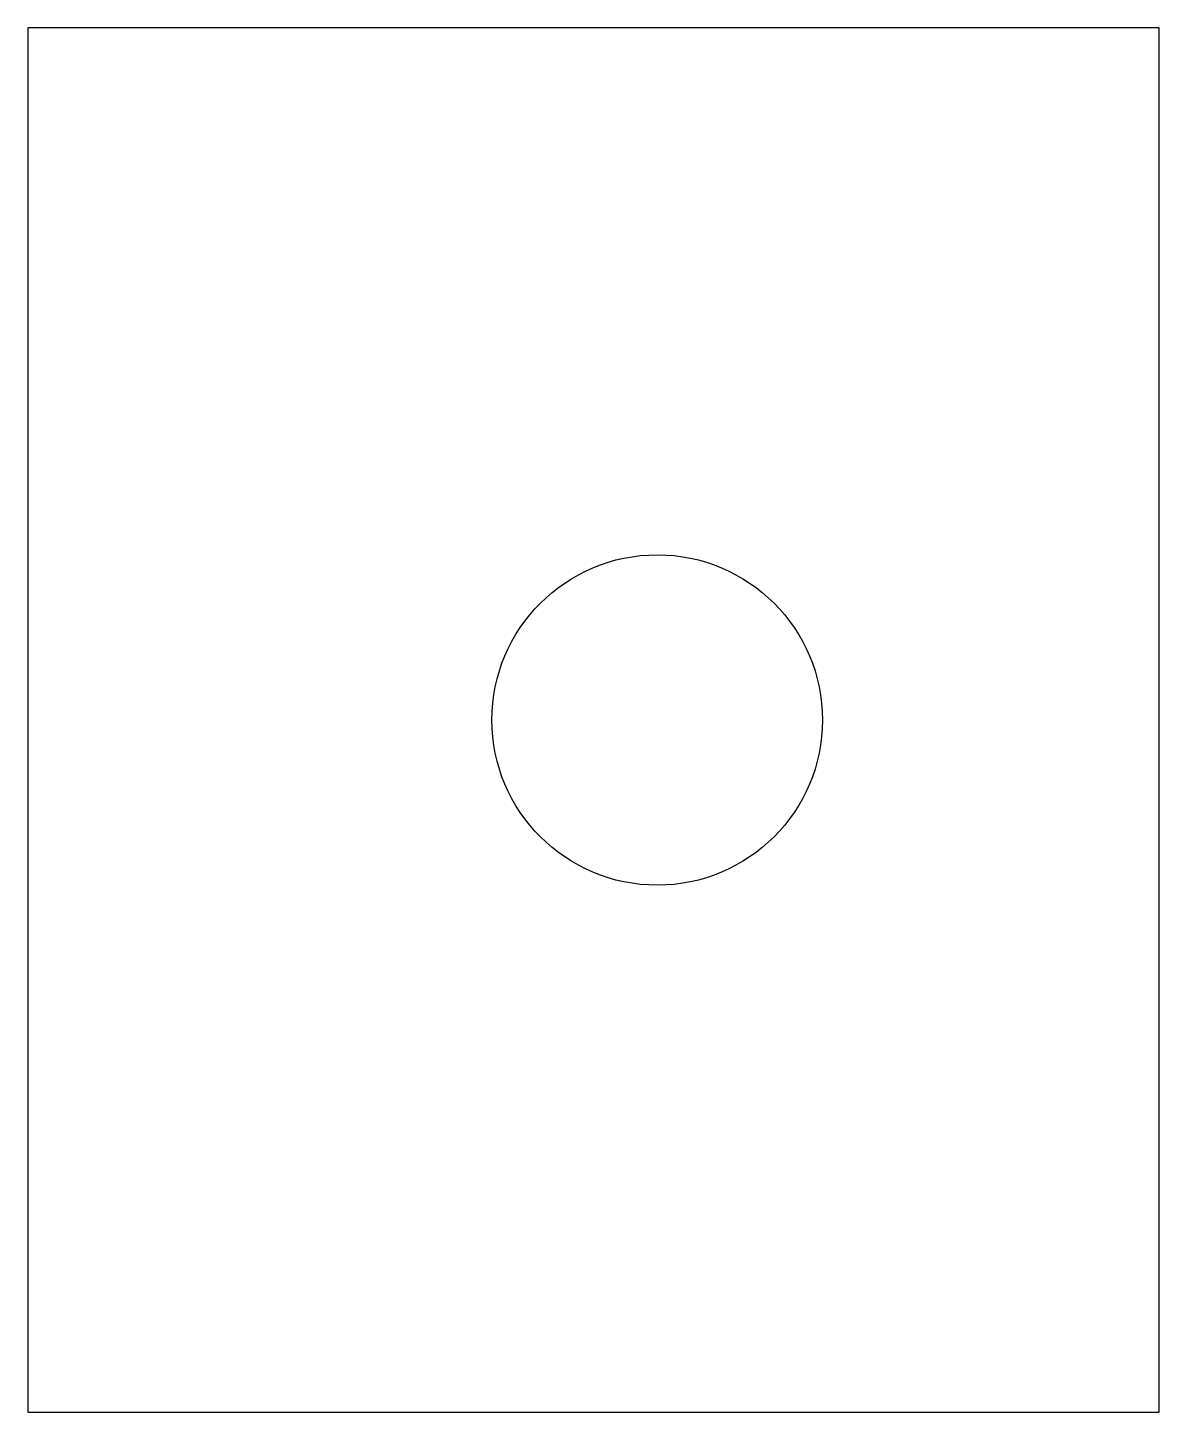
# Model space of a CAD drawing. Header units: millimetres. Extents: x 0 to 36, y 0 to 44.
import ezdxf

# ---------------------------------------------------------------- set-up
doc = ezdxf.new("R2010")
doc.units = ezdxf.units.MM
doc.layers.add('CUT_HOLES', color=7, linetype='Continuous')
doc.layers.add('CUT_OUTER', color=7, linetype='Continuous')

msp = doc.modelspace()

# ---------------------------------------------------------------- linework, layer by layer
at = {"layer": 'CUT_HOLES'}
msp.add_circle((20, 22), 5.25, dxfattribs=at)
at = {"layer": 'CUT_OUTER'}
msp.add_lwpolyline([(0, 0), (35.952, 0), (35.952, 44), (0, 44)], close=True, dxfattribs=at)

doc.saveas('drawing.dxf')
